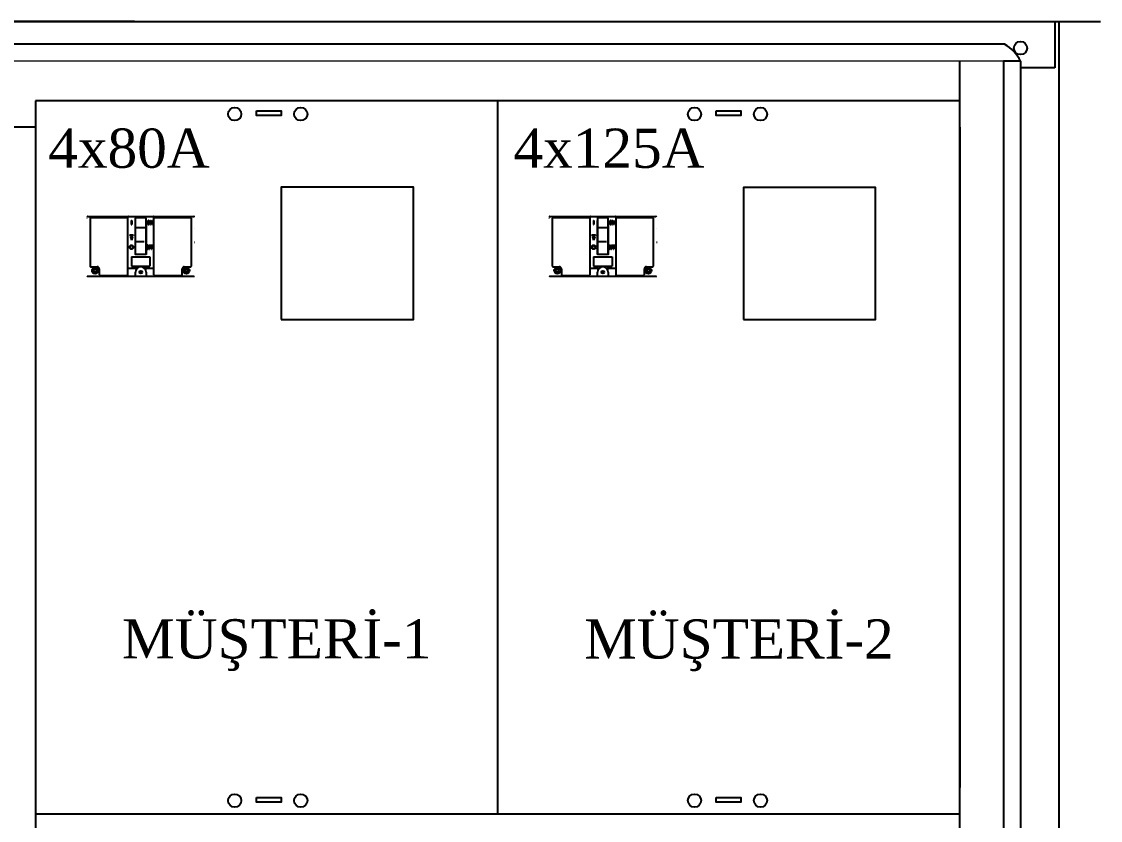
# Model space of a CAD drawing. Header units: metres. Extents: x 665631 to 671054, y 4275967 to 4279024.
# Drawn here: x 666261.5 to 666361.7, y 4276594 to 4276668.2 of the extents above; entities that cross this region are included whole.
import ezdxf
from ezdxf.enums import TextEntityAlignment as Align

# ---------------------------------------------------------------- set-up
doc = ezdxf.new("R2010")
doc.units = ezdxf.units.M
doc.linetypes.add('CENTER', pattern=[2, 1.25, -0.25, 0.25, -0.25])
doc.layers.get('0').update_dxf_attribs({"color": 5, "lineweight": 0})
for name, color, linetype in [('AFB ANTED', 7, 'Continuous'), ('DEFAULT_1', 7, 'CENTER'), ('SUPPLEMENTARY', 7, 'Continuous'), ('Viewport', 7, 'Continuous')]:
    doc.layers.add(name, color=color, linetype=linetype)
doc.styles.get("Standard").update_dxf_attribs({"font": 'times.ttf'})
doc.dimstyles.new('ISO-25', dxfattribs={"dimtxt": 2.5, "dimasz": 2.5, "dimexe": 1.25, "dimexo": 0.625, "dimtad": 1, "dimtxsty": 'Standard', "dimcen": 2.5, "dimadec": 0, "dimazin": 0, "dimtfac": 1, "dimtmove": 0, "dimatfit": 3, "dimfxl": 1, "dimarcsym": 0})

# ---------------------------------------------------------------- blocks, each defined once
blk = doc.blocks.new('*D105')
at = {"layer": 'AFB ANTED', "color": 2, "lineweight": -2, "transparency": 16777216}
for p, q in [((-67799.08, 794.03), (-68640.71, 794.03)), ((-68590.71, 744.03), (-68590.71, 21.21)), ((-68590.71, -937.97), (-68590.71, -215.16)), ((-68449.08, -987.97), (-68640.71, -987.97))]:
    blk.add_line(p, q, dxfattribs=at)
at = {"layer": 'AFB ANTED', "color": 2, "lineweight": 30, "transparency": 16777216}
for points in [[(-68599.04, 744.03), (-68582.38, 744.03), (-68590.71, 794.03)], [(-68599.04, -937.97), (-68582.38, -937.97), (-68590.71, -987.97)]]:
    blk.add_solid(points, dxfattribs=at)
at = {"layer": 'Defpoints', "color": 0, "lineweight": 30, "transparency": 16777216}
for p in [(-67749.08, 794.03, 74), (-68590.71, -987.97), (-68399.08, -987.97)]:
    blk.add_point(p, dxfattribs=at)
at = {"layer": 'AFB ANTED', "color": 2, "transparency": 16777216, "insert": (-68590.71, -96.97), "char_height": 50, "attachment_point": 5, "rotation": 90}
blk.add_mtext('1800', dxfattribs=at)
blk = doc.blocks.new('ANO DETAYI')
for p, q in [((-68403.577, 794.025, 148), (-67094.577, 794.025, 148)), ((-67094.577, 794.025, 148), (-67069.577, 794.025, 148)), ((-67069.577, 794.025, 148), (-67069.577, 794.025, 148)), ((-67141.077, 764.025, 148), (-67141.077, -947.975, 148))]:
    blk.add_line(p, q)
at = {"linetype": 'ByBlock', "lineweight": 25, "ltscale": 2.5}
for p, q in [((-67102.077, 794.025, 148), (-67102.077, 759.025, 148)), ((-67102.077, 794.025, 148), (-67102.077, 759.025, 148)), ((-67099.077, 794.025, 148), (-67099.077, -987.975, 148)), ((-67140.077, 777.025, 148), (-68360.077, 777.025, 148)), ((-67141.077, 764.025, 148), (-67141.077, 764.025, 148)), ((-67128.077, 764.025, 148), (-67141.077, 764.025, 148)), ((-67130.077, 764.025, 148), (-67130.077, 764.025, 148)), ((-67130.077, 764.025, 148), (-67130.077, 764.025, 148)), ((-67128.077, 764.025, 148), (-67128.077, -937.992, 148.585)), ((-67102.077, 759.025, 148), (-67128.077, 759.025, 148))]:
    blk.add_line(p, q, dxfattribs=at)
at = {"linetype": 'Continuous', "lineweight": 15, "ltscale": 5}
for p, q in [((-67130.077, 764.025, 148), (-68370.077, 764.025, 148)), ((-67128.077, 764.025, 148), (-68370.077, 764.025, 148)), ((-67141.077, 764.025, 148), (-67141.077, -947.975, 148)), ((-67141.077, 764.025, 148), (-67141.077, -947.975, 148))]:
    blk.add_line(p, q, dxfattribs=at)
at = {"linetype": 'ByBlock', "lineweight": 25}
blk.add_line((-67174.077, -934.975, 148), (-67174.077, 764.025, 148), dxfattribs=at)
at = {"color": 7, "linetype": 'Continuous'}
for p, q in [((-67174.077, 714.021, 148), (-67174.077, 339.021, 148)), ((-67834.522, 646.419, 74), (-67754.239, 646.419, 74)), ((-67804.08, 602.153, 74), (-67804.08, 646.031, 74)), ((-67790.889, 645.505, 74), (-67797.872, 645.505, 74)), ((-67784.682, 646.031, 74), (-67784.682, 602.153, 74)), ((-67484.522, 646.419, 74), (-67404.239, 646.419, 74)), ((-67454.079, 602.153, 74), (-67454.079, 646.031, 74)), ((-67440.889, 645.505, 74), (-67447.872, 645.505, 74)), ((-67434.682, 646.031, 74), (-67434.682, 602.153, 74)), ((-67834.911, 645.275, 74), (-67834.93, 645.294, 74)), ((-67834.91, 645.294, 74), (-67834.93, 645.294, 74)), ((-67832.71, 645.061, 74), (-67832.71, 608.749, 74)), ((-67804.467, 645.449, 74), (-67832.323, 645.449, 74)), ((-67801.558, 643.354, 74), (-67801.558, 640.25, 74)), ((-67801.558, 643.354, 74), (-67801.17, 643.354, 74)), ((-67801.558, 640.25, 74), (-67801.17, 640.25, 74)), ((-67801.17, 643.354, 74), (-67801.17, 640.25, 74)), ((-67798.648, 643.389, 74), (-67798.648, 617.704, 74)), ((-67798.26, 617.8, 74), (-67798.26, 645.117, 74)), ((-67790.889, 637.943, 74), (-67797.872, 637.943, 74)), ((-67790.501, 645.117, 74), (-67790.501, 617.8, 74)), ((-67790.113, 617.704, 74), (-67790.113, 643.389, 74)), ((-67789.028, 642.628, 74), (-67789.066, 642.297, 74)), ((-67789.066, 642.297, 74), (-67789.066, 641.307, 74)), ((-67789.066, 641.307, 74), (-67789.028, 640.977, 74)), ((-67788.951, 642.892, 74), (-67789.028, 642.628, 74)), ((-67789.028, 640.977, 74), (-67788.951, 640.713, 74)), ((-67788.799, 643.156, 74), (-67788.951, 642.892, 74)), ((-67788.951, 640.713, 74), (-67788.799, 640.448, 74)), ((-67788.799, 642.562, 74), (-67788.837, 642.297, 74)), ((-67788.837, 642.297, 74), (-67788.837, 641.307, 74)), ((-67788.837, 641.307, 74), (-67788.799, 641.043, 74)), ((-67788.646, 643.288, 74), (-67788.799, 643.156, 74)), ((-67788.722, 642.76, 74), (-67788.799, 642.562, 74)), ((-67788.799, 641.043, 74), (-67788.722, 640.845, 74)), ((-67788.799, 640.448, 74), (-67788.646, 640.316, 74)), ((-67788.608, 642.892, 74), (-67788.722, 642.76, 74)), ((-67788.722, 640.845, 74), (-67788.608, 640.713, 74)), ((-67788.455, 643.354, 74), (-67788.646, 643.288, 74)), ((-67788.646, 640.316, 74), (-67788.455, 640.25, 74)), ((-67788.455, 642.958, 74), (-67788.608, 642.892, 74)), ((-67788.608, 640.713, 74), (-67788.455, 640.647, 74)), ((-67788.455, 643.354, 74), (-67788.15, 643.354, 74)), ((-67788.455, 642.958, 74), (-67788.15, 642.958, 74)), ((-67788.455, 640.647, 74), (-67788.15, 640.647, 74)), ((-67788.455, 640.25, 74), (-67788.15, 640.25, 74)), ((-67788.15, 643.354, 74), (-67787.959, 643.288, 74)), ((-67788.15, 642.958, 74), (-67787.998, 642.892, 74)), ((-67787.998, 640.713, 74), (-67788.15, 640.647, 74)), ((-67787.959, 640.316, 74), (-67788.15, 640.25, 74)), ((-67787.998, 642.892, 74), (-67787.883, 642.76, 74)), ((-67787.883, 640.845, 74), (-67787.998, 640.713, 74)), ((-67787.959, 643.288, 74), (-67787.807, 643.156, 74)), ((-67787.807, 640.448, 74), (-67787.959, 640.316, 74)), ((-67787.883, 642.76, 74), (-67787.807, 642.562, 74)), ((-67787.807, 641.043, 74), (-67787.883, 640.845, 74)), ((-67787.807, 643.156, 74), (-67787.654, 642.892, 74)), ((-67787.807, 642.562, 74), (-67787.769, 642.297, 74)), ((-67787.769, 641.307, 74), (-67787.807, 641.043, 74)), ((-67787.654, 640.713, 74), (-67787.807, 640.448, 74)), ((-67787.769, 642.297, 74), (-67787.769, 641.307, 74)), ((-67787.654, 642.892, 74), (-67787.578, 642.628, 74)), ((-67787.578, 640.977, 74), (-67787.654, 640.713, 74)), ((-67787.578, 642.628, 74), (-67787.54, 642.297, 74)), ((-67787.54, 641.307, 74), (-67787.578, 640.977, 74)), ((-67787.54, 642.297, 74), (-67787.54, 641.307, 74)), ((-67787.235, 643.354, 74), (-67787.235, 640.25, 74)), ((-67787.235, 643.354, 74), (-67786.891, 643.354, 74)), ((-67787.235, 640.25, 74), (-67787.006, 640.25, 74)), ((-67787.006, 642.958, 74), (-67787.006, 640.25, 74)), ((-67787.006, 642.958, 74), (-67786.052, 640.25, 74)), ((-67786.891, 643.354, 74), (-67785.938, 640.713, 74)), ((-67786.052, 640.25, 74), (-67785.709, 640.25, 74)), ((-67785.938, 643.354, 74), (-67785.938, 640.713, 74)), ((-67785.938, 643.354, 74), (-67785.709, 643.354, 74)), ((-67785.709, 643.354, 74), (-67785.709, 640.25, 74)), ((-67756.439, 645.449, 74), (-67784.294, 645.449, 74)), ((-67756.051, 608.749, 74), (-67756.051, 645.061, 74)), ((-67753.851, 637.516, 74), (-67753.832, 637.535, 74)), ((-67753.832, 637.535, 74), (-67753.851, 637.535, 74)), ((-67484.911, 645.275, 74), (-67484.93, 645.294, 74)), ((-67484.91, 645.294, 74), (-67484.93, 645.294, 74)), ((-67482.71, 645.061, 74), (-67482.71, 608.749, 74)), ((-67454.467, 645.449, 74), (-67482.322, 645.449, 74)), ((-67451.558, 643.354, 74), (-67451.558, 640.25, 74)), ((-67451.558, 643.354, 74), (-67451.17, 643.354, 74)), ((-67451.558, 640.25, 74), (-67451.17, 640.25, 74)), ((-67451.17, 643.354, 74), (-67451.17, 640.25, 74)), ((-67448.648, 643.389, 74), (-67448.648, 617.704, 74)), ((-67448.26, 617.8, 74), (-67448.26, 645.117, 74)), ((-67440.889, 637.943, 74), (-67447.872, 637.943, 74)), ((-67440.501, 645.117, 74), (-67440.501, 617.8, 74)), ((-67440.113, 617.704, 74), (-67440.113, 643.389, 74)), ((-67439.028, 642.628, 74), (-67439.066, 642.297, 74)), ((-67439.066, 642.297, 74), (-67439.066, 641.307, 74)), ((-67439.066, 641.307, 74), (-67439.028, 640.977, 74)), ((-67438.951, 642.892, 74), (-67439.028, 642.628, 74)), ((-67439.028, 640.977, 74), (-67438.951, 640.713, 74)), ((-67438.799, 643.156, 74), (-67438.951, 642.892, 74)), ((-67438.951, 640.713, 74), (-67438.799, 640.448, 74)), ((-67438.799, 642.562, 74), (-67438.837, 642.297, 74)), ((-67438.837, 642.297, 74), (-67438.837, 641.307, 74)), ((-67438.837, 641.307, 74), (-67438.799, 641.043, 74)), ((-67438.646, 643.288, 74), (-67438.799, 643.156, 74)), ((-67438.722, 642.76, 74), (-67438.799, 642.562, 74)), ((-67438.799, 641.043, 74), (-67438.722, 640.845, 74)), ((-67438.799, 640.448, 74), (-67438.646, 640.316, 74)), ((-67438.608, 642.892, 74), (-67438.722, 642.76, 74)), ((-67438.722, 640.845, 74), (-67438.608, 640.713, 74)), ((-67438.455, 643.354, 74), (-67438.646, 643.288, 74)), ((-67438.646, 640.316, 74), (-67438.455, 640.25, 74)), ((-67438.455, 642.958, 74), (-67438.608, 642.892, 74)), ((-67438.608, 640.713, 74), (-67438.455, 640.647, 74)), ((-67438.455, 643.354, 74), (-67438.15, 643.354, 74)), ((-67438.455, 642.958, 74), (-67438.15, 642.958, 74)), ((-67438.455, 640.647, 74), (-67438.15, 640.647, 74)), ((-67438.455, 640.25, 74), (-67438.15, 640.25, 74)), ((-67438.15, 643.354, 74), (-67437.959, 643.288, 74)), ((-67438.15, 642.958, 74), (-67437.998, 642.892, 74)), ((-67437.998, 640.713, 74), (-67438.15, 640.647, 74)), ((-67437.959, 640.316, 74), (-67438.15, 640.25, 74)), ((-67437.998, 642.892, 74), (-67437.883, 642.76, 74)), ((-67437.883, 640.845, 74), (-67437.998, 640.713, 74)), ((-67437.959, 643.288, 74), (-67437.807, 643.156, 74)), ((-67437.807, 640.448, 74), (-67437.959, 640.316, 74)), ((-67437.883, 642.76, 74), (-67437.807, 642.562, 74)), ((-67437.807, 641.043, 74), (-67437.883, 640.845, 74)), ((-67437.807, 643.156, 74), (-67437.654, 642.892, 74)), ((-67437.807, 642.562, 74), (-67437.769, 642.297, 74)), ((-67437.769, 641.307, 74), (-67437.807, 641.043, 74)), ((-67437.654, 640.713, 74), (-67437.807, 640.448, 74)), ((-67437.769, 642.297, 74), (-67437.769, 641.307, 74)), ((-67437.654, 642.892, 74), (-67437.578, 642.628, 74)), ((-67437.578, 640.977, 74), (-67437.654, 640.713, 74)), ((-67437.578, 642.628, 74), (-67437.54, 642.297, 74)), ((-67437.54, 641.307, 74), (-67437.578, 640.977, 74)), ((-67437.54, 642.297, 74), (-67437.54, 641.307, 74)), ((-67437.235, 643.354, 74), (-67437.235, 640.25, 74)), ((-67437.235, 643.354, 74), (-67436.891, 643.354, 74)), ((-67437.235, 640.25, 74), (-67437.006, 640.25, 74)), ((-67437.006, 642.958, 74), (-67437.006, 640.25, 74)), ((-67437.006, 642.958, 74), (-67436.052, 640.25, 74)), ((-67436.891, 643.354, 74), (-67435.937, 640.713, 74)), ((-67436.052, 640.25, 74), (-67435.709, 640.25, 74)), ((-67435.937, 643.354, 74), (-67435.937, 640.713, 74)), ((-67435.937, 643.354, 74), (-67435.709, 643.354, 74)), ((-67435.709, 643.354, 74), (-67435.709, 640.25, 74)), ((-67406.439, 645.449, 74), (-67434.294, 645.449, 74)), ((-67406.051, 608.749, 74), (-67406.051, 645.061, 74)), ((-67403.851, 637.516, 74), (-67403.832, 637.535, 74)), ((-67403.832, 637.535, 74), (-67403.851, 637.535, 74)), ((-67802.722, 632.491, 74), (-67802.722, 632.103, 74)), ((-67802.722, 632.491, 74), (-67800.006, 632.491, 74)), ((-67802.722, 632.103, 74), (-67801.558, 632.103, 74)), ((-67802.14, 630.939, 74), (-67801.364, 628.612, 74)), ((-67802.14, 630.939, 74), (-67801.558, 630.939, 74)), ((-67801.558, 632.103, 74), (-67801.558, 630.939, 74)), ((-67800.588, 630.939, 74), (-67801.364, 628.612, 74)), ((-67801.17, 632.103, 74), (-67801.17, 630.939, 74)), ((-67801.17, 632.103, 74), (-67800.006, 632.103, 74)), ((-67801.17, 630.939, 74), (-67800.588, 630.939, 74)), ((-67800.006, 632.491, 74), (-67800.006, 632.103, 74)), ((-67452.722, 632.491, 74), (-67452.722, 632.103, 74)), ((-67452.722, 632.491, 74), (-67450.006, 632.491, 74)), ((-67452.722, 632.103, 74), (-67451.558, 632.103, 74)), ((-67452.14, 630.939, 74), (-67451.364, 628.612, 74)), ((-67452.14, 630.939, 74), (-67451.558, 630.939, 74)), ((-67451.558, 632.103, 74), (-67451.558, 630.939, 74)), ((-67450.588, 630.939, 74), (-67451.364, 628.612, 74)), ((-67451.17, 632.103, 74), (-67451.17, 630.939, 74)), ((-67451.17, 632.103, 74), (-67450.006, 632.103, 74)), ((-67451.17, 630.939, 74), (-67450.588, 630.939, 74)), ((-67450.006, 632.491, 74), (-67450.006, 632.103, 74)), ((-67797.872, 627.534, 74), (-67791.665, 627.534, 74)), ((-67789.574, 624.006, 74), (-67789.609, 623.676, 74)), ((-67789.609, 623.676, 74), (-67789.609, 622.685, 74)), ((-67789.609, 622.685, 74), (-67789.574, 622.355, 74)), ((-67789.503, 624.27, 74), (-67789.574, 624.006, 74)), ((-67789.574, 622.355, 74), (-67789.503, 622.091, 74)), ((-67789.363, 624.534, 74), (-67789.503, 624.27, 74)), ((-67789.503, 622.091, 74), (-67789.363, 621.827, 74)), ((-67789.363, 623.94, 74), (-67789.398, 623.676, 74)), ((-67789.398, 623.676, 74), (-67789.398, 622.685, 74)), ((-67789.398, 622.685, 74), (-67789.363, 622.421, 74)), ((-67789.222, 624.666, 74), (-67789.363, 624.534, 74)), ((-67789.292, 624.138, 74), (-67789.363, 623.94, 74)), ((-67789.363, 622.421, 74), (-67789.292, 622.223, 74)), ((-67789.363, 621.827, 74), (-67789.222, 621.695, 74)), ((-67789.187, 624.27, 74), (-67789.292, 624.138, 74)), ((-67789.292, 622.223, 74), (-67789.187, 622.091, 74)), ((-67789.046, 624.732, 74), (-67789.222, 624.666, 74)), ((-67789.222, 621.695, 74), (-67789.046, 621.629, 74)), ((-67789.046, 624.336, 74), (-67789.187, 624.27, 74)), ((-67789.187, 622.091, 74), (-67789.046, 622.025, 74)), ((-67789.046, 624.732, 74), (-67788.765, 624.732, 74)), ((-67789.046, 624.336, 74), (-67788.765, 624.336, 74)), ((-67789.046, 622.025, 74), (-67788.765, 622.025, 74)), ((-67789.046, 621.629, 74), (-67788.765, 621.629, 74)), ((-67788.765, 624.732, 74), (-67788.589, 624.666, 74)), ((-67788.765, 624.336, 74), (-67788.624, 624.27, 74)), ((-67788.624, 622.091, 74), (-67788.765, 622.025, 74)), ((-67788.589, 621.695, 74), (-67788.765, 621.629, 74)), ((-67788.624, 624.27, 74), (-67788.518, 624.138, 74)), ((-67788.518, 622.223, 74), (-67788.624, 622.091, 74)), ((-67788.589, 624.666, 74), (-67788.448, 624.534, 74)), ((-67788.448, 621.827, 74), (-67788.589, 621.695, 74)), ((-67788.518, 624.138, 74), (-67788.448, 623.94, 74)), ((-67788.448, 622.421, 74), (-67788.518, 622.223, 74)), ((-67788.448, 624.534, 74), (-67788.307, 624.27, 74)), ((-67788.448, 623.94, 74), (-67788.413, 623.676, 74)), ((-67788.413, 622.685, 74), (-67788.448, 622.421, 74)), ((-67788.307, 622.091, 74), (-67788.448, 621.827, 74)), ((-67788.413, 623.676, 74), (-67788.413, 622.685, 74)), ((-67788.307, 624.27, 74), (-67788.237, 624.006, 74)), ((-67788.237, 622.355, 74), (-67788.307, 622.091, 74)), ((-67788.237, 624.006, 74), (-67788.202, 623.676, 74)), ((-67788.202, 622.685, 74), (-67788.237, 622.355, 74)), ((-67788.202, 623.676, 74), (-67788.202, 622.685, 74)), ((-67787.92, 624.732, 74), (-67787.92, 621.629, 74)), ((-67787.92, 624.732, 74), (-67786.654, 624.732, 74)), ((-67787.92, 621.629, 74), (-67787.709, 621.629, 74)), ((-67787.709, 624.336, 74), (-67787.709, 623.478, 74)), ((-67787.709, 624.336, 74), (-67786.654, 624.336, 74)), ((-67787.709, 623.478, 74), (-67786.795, 623.478, 74)), ((-67787.709, 623.081, 74), (-67787.709, 621.629, 74)), ((-67787.709, 623.081, 74), (-67786.795, 623.081, 74)), ((-67786.795, 623.478, 74), (-67786.795, 623.081, 74)), ((-67786.654, 624.732, 74), (-67786.654, 624.336, 74)), ((-67786.373, 624.732, 74), (-67786.373, 621.629, 74)), ((-67786.373, 624.732, 74), (-67785.107, 624.732, 74)), ((-67786.373, 621.629, 74), (-67786.162, 621.629, 74)), ((-67786.162, 624.336, 74), (-67786.162, 623.478, 74)), ((-67786.162, 624.336, 74), (-67785.107, 624.336, 74)), ((-67786.162, 623.478, 74), (-67785.247, 623.478, 74)), ((-67786.162, 623.081, 74), (-67786.162, 621.629, 74)), ((-67786.162, 623.081, 74), (-67785.247, 623.081, 74)), ((-67785.247, 623.478, 74), (-67785.247, 623.081, 74)), ((-67785.107, 624.732, 74), (-67785.107, 624.336, 74)), ((-67753.343, 626.827, 74), (-67753.731, 626.827, 74)), ((-67447.872, 627.534, 74), (-67441.665, 627.534, 74)), ((-67439.574, 624.006, 74), (-67439.609, 623.676, 74)), ((-67439.609, 623.676, 74), (-67439.609, 622.685, 74)), ((-67439.609, 622.685, 74), (-67439.574, 622.355, 74)), ((-67439.503, 624.27, 74), (-67439.574, 624.006, 74)), ((-67439.574, 622.355, 74), (-67439.503, 622.091, 74)), ((-67439.363, 624.534, 74), (-67439.503, 624.27, 74)), ((-67439.503, 622.091, 74), (-67439.363, 621.827, 74)), ((-67439.363, 623.94, 74), (-67439.398, 623.676, 74)), ((-67439.398, 623.676, 74), (-67439.398, 622.685, 74)), ((-67439.398, 622.685, 74), (-67439.363, 622.421, 74)), ((-67439.222, 624.666, 74), (-67439.363, 624.534, 74)), ((-67439.292, 624.138, 74), (-67439.363, 623.94, 74)), ((-67439.363, 622.421, 74), (-67439.292, 622.223, 74)), ((-67439.363, 621.827, 74), (-67439.222, 621.695, 74)), ((-67439.187, 624.27, 74), (-67439.292, 624.138, 74)), ((-67439.292, 622.223, 74), (-67439.187, 622.091, 74)), ((-67439.046, 624.732, 74), (-67439.222, 624.666, 74)), ((-67439.222, 621.695, 74), (-67439.046, 621.629, 74)), ((-67439.046, 624.336, 74), (-67439.187, 624.27, 74)), ((-67439.187, 622.091, 74), (-67439.046, 622.025, 74)), ((-67439.046, 624.732, 74), (-67438.765, 624.732, 74)), ((-67439.046, 624.336, 74), (-67438.765, 624.336, 74)), ((-67439.046, 622.025, 74), (-67438.765, 622.025, 74)), ((-67439.046, 621.629, 74), (-67438.765, 621.629, 74)), ((-67438.765, 624.732, 74), (-67438.589, 624.666, 74)), ((-67438.765, 624.336, 74), (-67438.624, 624.27, 74)), ((-67438.624, 622.091, 74), (-67438.765, 622.025, 74)), ((-67438.589, 621.695, 74), (-67438.765, 621.629, 74)), ((-67438.624, 624.27, 74), (-67438.518, 624.138, 74)), ((-67438.518, 622.223, 74), (-67438.624, 622.091, 74)), ((-67438.589, 624.666, 74), (-67438.448, 624.534, 74)), ((-67438.448, 621.827, 74), (-67438.589, 621.695, 74)), ((-67438.518, 624.138, 74), (-67438.448, 623.94, 74)), ((-67438.448, 622.421, 74), (-67438.518, 622.223, 74)), ((-67438.448, 624.534, 74), (-67438.307, 624.27, 74)), ((-67438.448, 623.94, 74), (-67438.413, 623.676, 74)), ((-67438.413, 622.685, 74), (-67438.448, 622.421, 74)), ((-67438.307, 622.091, 74), (-67438.448, 621.827, 74)), ((-67438.413, 623.676, 74), (-67438.413, 622.685, 74)), ((-67438.307, 624.27, 74), (-67438.237, 624.006, 74)), ((-67438.237, 622.355, 74), (-67438.307, 622.091, 74)), ((-67438.237, 624.006, 74), (-67438.202, 623.676, 74)), ((-67438.202, 622.685, 74), (-67438.237, 622.355, 74)), ((-67438.202, 623.676, 74), (-67438.202, 622.685, 74)), ((-67437.92, 624.732, 74), (-67437.92, 621.629, 74)), ((-67437.92, 624.732, 74), (-67436.654, 624.732, 74)), ((-67437.92, 621.629, 74), (-67437.709, 621.629, 74)), ((-67437.709, 624.336, 74), (-67437.709, 623.478, 74)), ((-67437.709, 624.336, 74), (-67436.654, 624.336, 74)), ((-67437.709, 623.478, 74), (-67436.795, 623.478, 74)), ((-67437.709, 623.081, 74), (-67437.709, 621.629, 74)), ((-67437.709, 623.081, 74), (-67436.795, 623.081, 74)), ((-67436.795, 623.478, 74), (-67436.795, 623.081, 74)), ((-67436.654, 624.732, 74), (-67436.654, 624.336, 74)), ((-67436.373, 624.732, 74), (-67436.373, 621.629, 74)), ((-67436.373, 624.732, 74), (-67435.106, 624.732, 74)), ((-67436.373, 621.629, 74), (-67436.162, 621.629, 74)), ((-67436.162, 624.336, 74), (-67436.162, 623.478, 74)), ((-67436.162, 624.336, 74), (-67435.106, 624.336, 74)), ((-67436.162, 623.478, 74), (-67435.247, 623.478, 74)), ((-67436.162, 623.081, 74), (-67436.162, 621.629, 74)), ((-67436.162, 623.081, 74), (-67435.247, 623.081, 74)), ((-67435.247, 623.478, 74), (-67435.247, 623.081, 74)), ((-67435.106, 624.732, 74), (-67435.106, 624.336, 74)), ((-67403.343, 626.827, 74), (-67403.731, 626.827, 74)), ((-67801.364, 615.887, 74), (-67801.364, 608.904, 74)), ((-67801.364, 615.887, 74), (-67787.398, 615.887, 74)), ((-67798.095, 617.8, 74), (-67798.26, 617.8, 74)), ((-67790.889, 617.729, 74), (-67797.872, 617.729, 74)), ((-67790.501, 617.8, 74), (-67790.667, 617.8, 74)), ((-67787.398, 615.887, 74), (-67787.398, 608.904, 74)), ((-67451.364, 615.887, 74), (-67451.364, 608.904, 74)), ((-67451.364, 615.887, 74), (-67437.397, 615.887, 74)), ((-67448.095, 617.8, 74), (-67448.26, 617.8, 74)), ((-67440.889, 617.729, 74), (-67447.872, 617.729, 74)), ((-67440.501, 617.8, 74), (-67440.667, 617.8, 74)), ((-67437.397, 615.887, 74), (-67437.397, 608.904, 74)), ((-67832.323, 608.361, 74), (-67827.357, 608.361, 74)), ((-67825.805, 606.809, 74), (-67825.805, 602.153, 74)), ((-67797.586, 606.964, 74), (-67803.692, 606.964, 74)), ((-67801.364, 608.904, 74), (-67787.398, 608.904, 74)), ((-67785.07, 606.964, 74), (-67791.176, 606.964, 74)), ((-67762.956, 602.153, 74), (-67762.956, 606.809, 74)), ((-67761.405, 608.361, 74), (-67756.439, 608.361, 74)), ((-67482.322, 608.361, 74), (-67477.357, 608.361, 74)), ((-67475.805, 606.809, 74), (-67475.805, 602.153, 74)), ((-67447.586, 606.964, 74), (-67453.692, 606.964, 74)), ((-67451.364, 608.904, 74), (-67437.397, 608.904, 74)), ((-67435.07, 606.964, 74), (-67441.176, 606.964, 74)), ((-67412.956, 602.153, 74), (-67412.956, 606.809, 74)), ((-67411.405, 608.361, 74), (-67406.439, 608.361, 74)), ((-67834.755, 601.145, 74), (-67753.832, 601.145, 74)), ((-67825.417, 601.765, 74), (-67804.467, 601.765, 74)), ((-67798.454, 601.3, 74), (-67798.454, 604.248, 74)), ((-67790.307, 604.248, 74), (-67790.307, 601.3, 74)), ((-67784.294, 601.765, 74), (-67763.344, 601.765, 74)), ((-67754.22, 600.757, 74), (-67753.832, 601.145, 74)), ((-67484.755, 601.145, 74), (-67403.832, 601.145, 74)), ((-67475.417, 601.765, 74), (-67454.467, 601.765, 74)), ((-67448.454, 601.3, 74), (-67448.454, 604.248, 74)), ((-67440.307, 604.248, 74), (-67440.307, 601.3, 74)), ((-67434.294, 601.765, 74), (-67413.344, 601.765, 74)), ((-67404.22, 600.757, 74), (-67403.832, 601.145, 74))]:
    blk.add_line(p, q, dxfattribs=at)
at = {"linetype": 'ByBlock', "lineweight": 25, "elevation": 148}
blk.add_lwpolyline([(-67174.077, 734.021), (-67874.077, 734.021)], dxfattribs=at)
at = {"color": 7, "linetype": 'Continuous', "elevation": 74}
for points in [[(-67687.929, 568.517), (-67587.929, 568.517), (-67587.929, 668.517), (-67687.929, 668.517)], [(-67337.929, 568.392), (-67237.929, 568.392), (-67237.929, 668.392), (-67337.929, 668.392)]]:
    blk.add_lwpolyline(points, close=True, dxfattribs=at)
at = {"linetype": 'Continuous'}
blk.add_circle((-67128.077, 774.025, 148), 5, dxfattribs=at)
at = {"color": 7, "linetype": 'Continuous'}
for centre, radius in [((-67801.364, 623.18, 74), 1.552), ((-67801.364, 623.18, 74), 1.164), ((-67451.364, 623.18, 74), 1.552), ((-67451.364, 623.18, 74), 1.164), ((-67828.909, 605.412, 74), 2.328), ((-67828.909, 605.412, 74), 1.125), ((-67828.909, 605.412, 74), 1.028), ((-67794.381, 604.248, 74), 1.047), ((-67759.853, 605.412, 74), 2.328), ((-67759.853, 605.412, 74), 1.125), ((-67759.853, 605.412, 74), 1.028), ((-67478.908, 605.412, 74), 2.328), ((-67478.908, 605.412, 74), 1.125), ((-67478.908, 605.412, 74), 1.028), ((-67444.381, 604.248, 74), 1.047), ((-67409.853, 605.412, 74), 2.328), ((-67409.853, 605.412, 74), 1.125), ((-67409.853, 605.412, 74), 1.028)]:
    blk.add_circle(centre, radius, dxfattribs=at)
at = {"linetype": 'ByBlock', "lineweight": 25, "ltscale": 2.5}
blk.add_arc((-67156.26, 750.049, 148), 31.458, 26.377737, 59.041043, dxfattribs=at)
at = {"color": 7, "linetype": 'Continuous'}
for centre, radius, start, end in [((-67834.522, 646.031, 74), 0.388, 90, 180), ((-67803.692, 646.031, 74), 0.388, 90, 180), ((-67785.07, 646.031, 74), 0.388, 0, 90), ((-67754.239, 646.031, 74), 0.388, 0, 90), ((-67484.522, 646.031, 74), 0.388, 90, 180), ((-67453.692, 646.031, 74), 0.388, 90, 180), ((-67435.07, 646.031, 74), 0.388, 0, 90), ((-67404.239, 646.031, 74), 0.388, 0, 90), ((-67832.323, 645.061, 74), 0.388, 90, 180), ((-67804.467, 645.061, 74), 0.388, 0, 90), ((-67798.26, 642.018, 74), 0.388, 90, 180), ((-67790.501, 642.018, 74), 0.388, 0, 90), ((-67784.294, 645.061, 74), 0.388, 90, 180), ((-67756.439, 645.061, 74), 0.388, 0, 90), ((-67482.322, 645.061, 74), 0.388, 90, 180), ((-67454.467, 645.061, 74), 0.388, 0, 90), ((-67448.26, 642.018, 74), 0.388, 90, 180), ((-67440.501, 642.018, 74), 0.388, 0, 90), ((-67434.294, 645.061, 74), 0.388, 90, 180), ((-67406.439, 645.061, 74), 0.388, 0, 90), ((-67798.26, 618.188, 74), 0.388, 180, 270), ((-67790.501, 618.188, 74), 0.388, 270, 0), ((-67448.26, 618.188, 74), 0.388, 180, 270), ((-67440.501, 618.188, 74), 0.388, 270, 0), ((-67832.323, 608.749, 74), 0.388, 180, 270), ((-67827.357, 606.809, 74), 1.552, 0, 90), ((-67803.692, 607.352, 74), 0.388, 180, 270), ((-67794.381, 604.248, 74), 4.074, 0, 180), ((-67797.586, 607.352, 74), 0.388, 270, 315.92079), ((-67791.176, 607.352, 74), 0.388, 224.07921, 270), ((-67785.07, 607.352, 74), 0.388, 270, 0), ((-67761.405, 606.809, 74), 1.552, 90, 180), ((-67756.439, 608.749, 74), 0.388, 270, 0), ((-67482.322, 608.749, 74), 0.388, 180, 270), ((-67477.357, 606.809, 74), 1.552, 0, 90), ((-67453.692, 607.352, 74), 0.388, 180, 270), ((-67444.381, 604.248, 74), 4.074, 0, 180), ((-67447.586, 607.352, 74), 0.388, 270, 315.92079), ((-67441.176, 607.352, 74), 0.388, 224.07921, 270), ((-67435.07, 607.352, 74), 0.388, 270, 0), ((-67411.405, 606.809, 74), 1.552, 90, 180), ((-67406.439, 608.749, 74), 0.388, 270, 0), ((-67834.542, 600.757, 74), 0.388, 90, 180), ((-67834.755, 601.3, 74), 0.155, 180, 270), ((-67825.417, 602.153, 74), 0.388, 180, 270), ((-67804.467, 602.153, 74), 0.388, 270, 0), ((-67798.609, 601.3, 74), 0.155, 270, 0), ((-67790.152, 601.3, 74), 0.155, 180, 270), ((-67784.294, 602.153, 74), 0.388, 180, 270), ((-67763.344, 602.153, 74), 0.388, 270, 0), ((-67754.006, 601.3, 74), 0.155, 270, 0), ((-67484.542, 600.757, 74), 0.388, 90, 180), ((-67484.755, 601.3, 74), 0.155, 180, 270), ((-67475.417, 602.153, 74), 0.388, 180, 270), ((-67454.467, 602.153, 74), 0.388, 270, 0), ((-67448.609, 601.3, 74), 0.155, 270, 0), ((-67440.152, 601.3, 74), 0.155, 180, 270), ((-67434.294, 602.153, 74), 0.388, 180, 270), ((-67413.344, 602.153, 74), 0.388, 270, 0), ((-67404.006, 601.3, 74), 0.155, 270, 0)]:
    blk.add_arc(centre, radius, start, end, dxfattribs=at)
for points, start_tangent, end_tangent in [([(-67798.26, 645.117, 74), (-67798.242, 645.235, 74), (-67798.19, 645.339, 74), (-67798.108, 645.425, 74), (-67798.001, 645.483, 74), (-67797.876, 645.505, 74), (-67797.872, 645.505, 74)], (0, 19.708029), (19.7080264, -0.0101712)), ([(-67790.501, 645.117, 74), (-67790.52, 645.235, 74), (-67790.571, 645.339, 74), (-67790.653, 645.425, 74), (-67790.76, 645.483, 74), (-67790.886, 645.505, 74), (-67790.889, 645.505, 74)], (0, 19.708029), (-19.7080264, -0.0101712)), ([(-67448.26, 645.117, 74), (-67448.242, 645.235, 74), (-67448.19, 645.339, 74), (-67448.108, 645.425, 74), (-67448.001, 645.483, 74), (-67447.876, 645.505, 74), (-67447.872, 645.505, 74)], (0, 19.708029), (19.7080264, -0.0101712)), ([(-67440.501, 645.117, 74), (-67440.519, 645.235, 74), (-67440.571, 645.339, 74), (-67440.653, 645.425, 74), (-67440.76, 645.483, 74), (-67440.885, 645.505, 74), (-67440.889, 645.505, 74)], (0, 19.708029), (-19.7080264, -0.0101712)), ([(-67798.26, 637.555, 74), (-67798.237, 637.688, 74), (-67798.172, 637.802, 74), (-67798.073, 637.887, 74), (-67797.947, 637.936, 74), (-67797.872, 637.943, 74)], (0, 19.708029), (19.7080283, 0.0052271)), ([(-67790.501, 637.555, 74), (-67790.524, 637.688, 74), (-67790.59, 637.802, 74), (-67790.688, 637.887, 74), (-67790.814, 637.936, 74), (-67790.889, 637.943, 74)], (0, 19.708029), (-19.7080283, 0.0052271)), ([(-67448.26, 637.555, 74), (-67448.237, 637.688, 74), (-67448.172, 637.802, 74), (-67448.073, 637.887, 74), (-67447.947, 637.936, 74), (-67447.872, 637.943, 74)], (0, 19.708029), (19.7080283, 0.0052271)), ([(-67440.501, 637.555, 74), (-67440.524, 637.688, 74), (-67440.59, 637.802, 74), (-67440.688, 637.887, 74), (-67440.814, 637.936, 74), (-67440.889, 637.943, 74)], (0, 19.708029), (-19.7080283, 0.0052271)), ([(-67798.26, 627.537, 74), (-67798.241, 627.536, 74), (-67798.186, 627.535, 74), (-67798.1, 627.534, 74), (-67797.992, 627.534, 74), (-67797.872, 627.534, 74)], (0, -19.708029), (19.708029, 0)), ([(-67448.26, 627.537, 74), (-67448.241, 627.536, 74), (-67448.186, 627.535, 74), (-67448.1, 627.534, 74), (-67447.992, 627.534, 74), (-67447.872, 627.534, 74)], (0, -19.708029), (19.708029, 0)), ([(-67797.872, 617.729, 74), (-67797.994, 617.748, 74), (-67798.101, 617.803, 74), (-67798.186, 617.888, 74), (-67798.241, 617.995, 74), (-67798.26, 618.116, 74)], (-19.708029, 0), (0, 19.708029)), ([(-67790.501, 618.116, 74), (-67790.524, 617.984, 74), (-67790.59, 617.87, 74), (-67790.688, 617.785, 74), (-67790.814, 617.736, 74), (-67790.889, 617.729, 74)], (0, -19.708029), (-19.7080283, -0.0052271)), ([(-67447.872, 617.729, 74), (-67447.994, 617.748, 74), (-67448.101, 617.803, 74), (-67448.186, 617.888, 74), (-67448.241, 617.995, 74), (-67448.26, 618.116, 74)], (-19.708029, 0), (0, 19.708029)), ([(-67440.501, 618.116, 74), (-67440.524, 617.984, 74), (-67440.59, 617.87, 74), (-67440.688, 617.785, 74), (-67440.814, 617.736, 74), (-67440.889, 617.729, 74)], (0, -19.708029), (-19.7080283, -0.0052271))]:
    blk.add_spline(points, degree=3, dxfattribs=dict(at, start_tangent=start_tangent, end_tangent=end_tangent))
at = {"layer": 'AFB ANTED'}
for p, q in [((-67874.077, 734.021, 148), (-67874.077, -905.153, 150.986)), ((-67524.077, 734.021, 149.359), (-67524.077, 193.978, 112.663)), ((-67174.077, 714.021, 148), (-67174.077, 213.992, 114.023)), ((-67874.077, 193.934, 112.475), (-67174.077, 194.021, 111))]:
    blk.add_line(p, q, dxfattribs=at)
at = {"layer": 'AFB ANTED', "color": 4}
blk.add_line((-67874.077, 714.021, 148), (-67904.621, 714.021, 148), dxfattribs=at)
for points in [[(-67706.833, 726.406), (-67688.028, 726.406), (-67688.028, 722.824), (-67706.833, 722.824)], [(-67358.579, 726.406), (-67339.774, 726.406), (-67339.774, 722.824), (-67358.579, 722.824)], [(-67706.833, 206.363), (-67688.028, 206.363), (-67688.028, 202.781), (-67706.833, 202.781)], [(-67358.579, 206.363), (-67339.774, 206.363), (-67339.774, 202.781), (-67358.579, 202.781)]]:
    blk.add_lwpolyline(points, close=True, dxfattribs=at)
for centre in [(-67723.204, 724.021, 148), (-67673.204, 724.021, 148), (-67374.95, 724.021, 148), (-67324.95, 724.021, 148), (-67723.204, 203.978, 148), (-67673.204, 203.978, 148), (-67374.95, 203.978, 148), (-67324.95, 203.978, 148)]:
    blk.add_circle(centre, 5, dxfattribs=at)
at = {"layer": 'DEFAULT_1', "color": 2, "linetype": 'CENTER'}
for p, q in [((-67795.418, 604.248, 74), (-67793.352, 604.248, 74)), ((-67445.418, 604.248, 74), (-67443.352, 604.248, 74))]:
    blk.add_line(p, q, dxfattribs=at)
at = {"layer": 'Viewport'}
blk.add_line((-67069.577, 794.025, 148), (-67067.577, 794.025, 148), dxfattribs=at)
at = {"layer": 'SUPPLEMENTARY', "color": 2, "width": 1.000667}
for s, p in [('4x80A', (-67803.303, 683.31, 148)), ('4x125A', (-67439.725, 683.31, 148))]:
    blk.add_text(s, height=29.7, dxfattribs=at).set_placement(p, align=Align.CENTER)
for s, p in [('MÜŞTERİ-1', (-67574.114, 311.718, 74)), ('MÜŞTERİ-2', (-67224.114, 311.593, 74))]:
    blk.add_text(s, height=29.7, dxfattribs=at).set_placement(p, align=Align.RIGHT)
at = {"layer": 'AFB ANTED'}
dim = blk.add_linear_dim(base=(-68590.71, -987.975, 74), p1=(-67749.077, 794.025, 148), p2=(-68399.077, -987.975, 74), angle=90, text='1800', dimstyle='ISO-25', override={"dimtxt": 50, "dimasz": 50, "dimexe": 50, "dimexo": 50, "dimgap": 50, "dimtad": 0, "dimcen": 50, "dimclrd": 2, "dimclre": 2, "dimclrt": 2}, dxfattribs=at)
dim.commit()
dim.dimension.update_dxf_attribs({"geometry": '*D105', "text_midpoint": (-68590.71, -96.975, 74)})

msp = doc.modelspace()

# ---------------------------------------------------------------- block references
at = {"layer": 'AFB ANTED', "color": 4, "xscale": 0.1226459346474079, "yscale": 0.1226459346474079, "zscale": 0.1226459346474079}
msp.add_blockref('ANO DETAYI', (674587.27, 4276570.86), dxfattribs=at)

doc.saveas('drawing.dxf')
